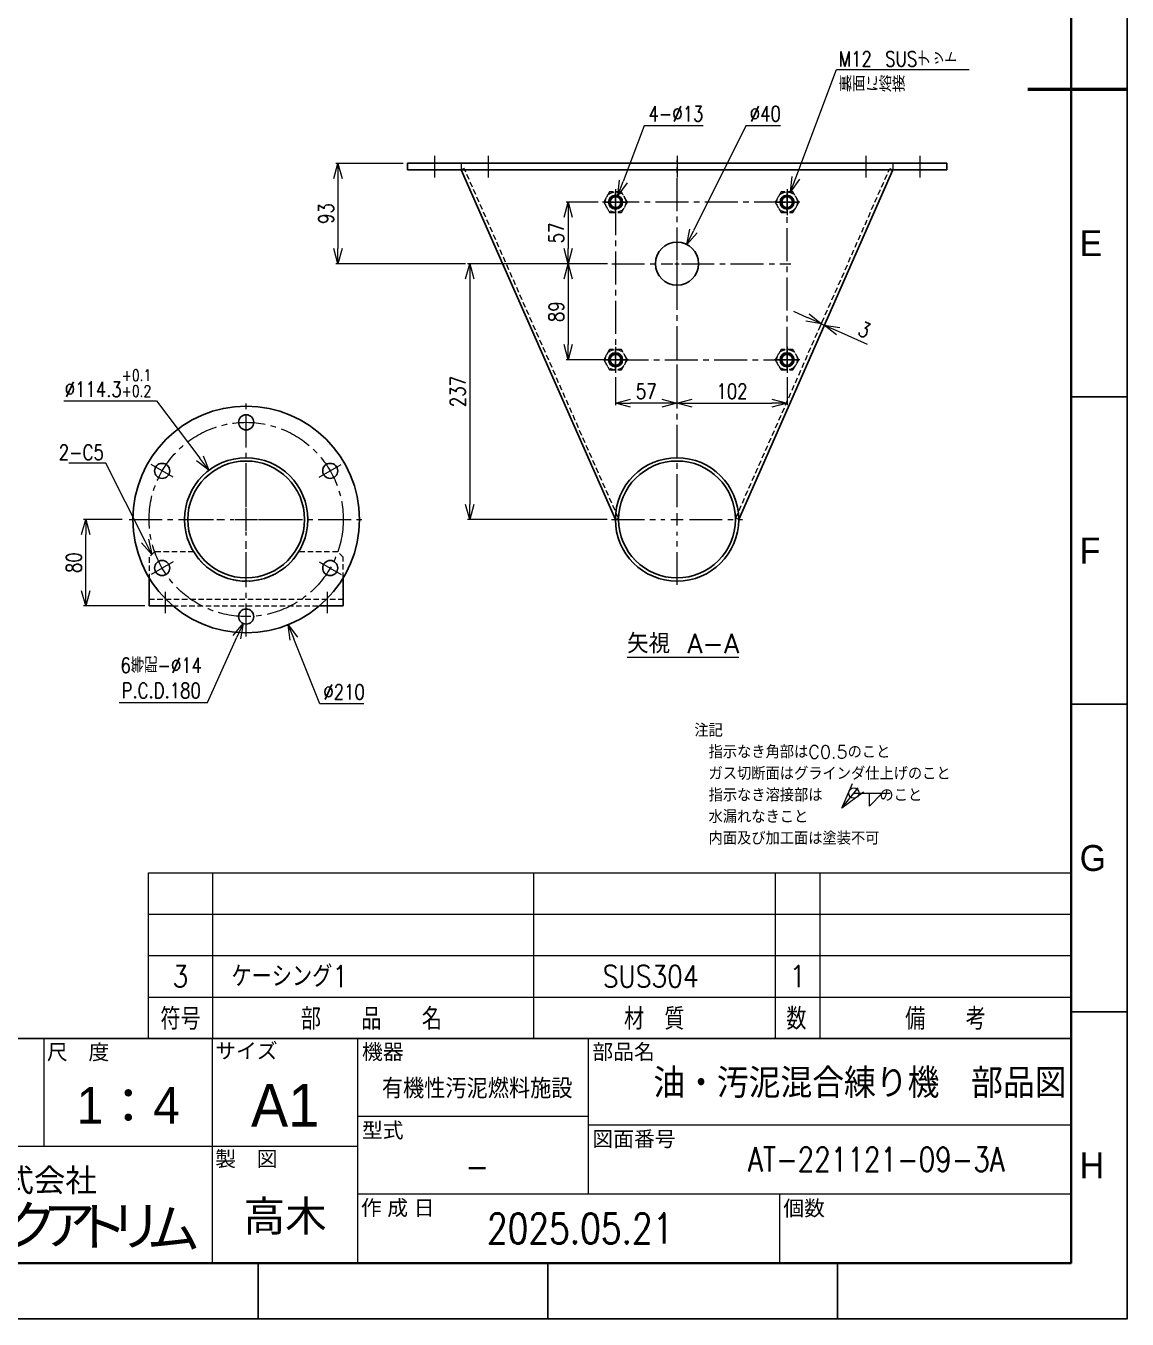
# Model space of a CAD drawing. Header units: millimetres. Extents: x 0 to 7035, y -19 to 2332.
# Drawn here: x 6014 to 7035, y 0 to 1198 of the extents above; entities that cross this region are included whole.
import ezdxf
from ezdxf import colors
from ezdxf.entities.mleader import LeaderData, LeaderLine
from ezdxf.enums import TextEntityAlignment as Align
from ezdxf.math import Vec2, Vec3

# ---------------------------------------------------------------- set-up
doc = ezdxf.new("R2010")
doc.units = ezdxf.units.MM
doc.header["$LTSCALE"] = 1.6
doc.header["$PDMODE"] = 99
doc.header["$PDSIZE"] = 1
doc.linetypes.add('CENTER2', pattern=[28.575, 19.05, -3.175, 3.175, -3.175])
doc.linetypes.add('HIDDEN2', pattern=[4.7625, 3.175, -1.5875])
for name, color, linetype, lineweight in [('01_外形線', 7, 'Continuous', 25), ('02_細線', 5, 'Continuous', 13), ('03_かくれ線', 6, 'HIDDEN2', 13), ('04_中心線', 1, 'CENTER2', 9), ('07_寸法線', 3, 'Continuous', 9), ('08_DIM', 3, 'Continuous', 13), ('99_図枠', 7, 'Continuous', 40)]:
    doc.layers.add(name, color=color, linetype=linetype, lineweight=lineweight)
doc.styles.add('KSS_TXT', font='txt.shx', dxfattribs={"bigfont": 'extfont2.shx'})
doc.styles.add('MS_G', font='MS Gothic.ttf')
doc.styles.get("Standard").update_dxf_attribs({"font": 'txt.shx', "bigfont": 'extfont2.shx'})
doc.styles.add('寸法用', font='simplex.shx', dxfattribs={"width": 0.8, "bigfont": '@extfont2.shx'})
doc.styles.add('表題用', font='MS PGothic.ttf')
doc.dimstyles.new('KSS_DIM', dxfattribs={"dimscale": 4, "dimtxt": 3, "dimasz": 2.5, "dimexe": 1.25, "dimexo": 0.625, "dimtad": 1, "dimdsep": 46, "dimtxsty": 'KSS_TXT', "dimblk": 'OPEN30', "dimcen": 0, "dimazin": 2, "dimtfac": 0.75, "dimtmove": 0, "dimatfit": 3, "dimldrblk": 'OPEN30', "dimfxl": 1.25, "dimtolj": 1, "dimarcsym": 0})
doc.dimstyles.new('機械製図用', dxfattribs={"dimtxt": 3.5, "dimasz": 3.5, "dimexe": 2, "dimexo": 0, "dimgap": 1.2, "dimtad": 1, "dimdsep": 46, "dimtxsty": '寸法用', "dimblk": 'OPEN30', "dimcen": 0, "dimclrd": 256, "dimclre": 256, "dimclrt": 7, "dimazin": 2, "dimtm": 1e-09, "dimtfac": 0.75, "dimtmove": 0, "dimatfit": 3, "dimldrblk": 'OPEN30', "dimfxl": 1, "dimlwd": -1, "dimlwe": -1, "dimarcsym": 0})
doc.dimstyles.new('機械製図用$3', dxfattribs={"dimtxt": 3.5, "dimasz": 3.5, "dimexe": 2, "dimexo": 0, "dimgap": 1.2, "dimtad": 1, "dimtih": 1, "dimtoh": 1, "dimdsep": 46, "dimtxsty": '寸法用', "dimblk": 'OPEN30', "dimcen": 0, "dimsd1": 1, "dimclrd": 256, "dimclre": 256, "dimclrt": 7, "dimazin": 2, "dimtm": 1e-09, "dimtfac": 0.75, "dimtofl": 0, "dimtmove": 0, "dimatfit": 3, "dimldrblk": 'OPEN30', "dimfxl": 1, "dimlwd": -1, "dimlwe": -1, "dimarcsym": 0})

# ---------------------------------------------------------------- blocks, each defined once
blk = doc.blocks.new('Weld-line')
blk.add_line((0, 0), (1, 0))
blk = doc.blocks.new('Weld10-s5')
blk.add_circle((0, 0), 2)
blk = doc.blocks.new('Weld10-a1')
for p, q in [((5, 0), (0, 5)), ((0, 5), (0, 0)), ((0, 0), (5, 0))]:
    blk.add_line(p, q)
at = {"width": 0.9}
blk.add_attdef('S', text='', height=2.8, dxfattribs=at).set_placement((-2, 1), align=Align.RIGHT)
blk.add_attdef('L', (8, 1), '', height=2.8, dxfattribs=at)
blk = doc.blocks.new('_Open30')
at = {"color": 0, "linetype": 'ByBlock', "lineweight": -2}
for p, q in [((-1, 0.268), (0, 0)), ((0, 0), (-1, -0.268)), ((0, 0), (-1, 0))]:
    blk.add_line(p, q, dxfattribs=at)
blk = doc.blocks.new('*D249')
at = {"layer": '07_寸法線', "transparency": 16777216}
for p, q in [((6182.8, 571.2), (6210, 631.6)), ((6100.8, 571.2), (6182.8, 571.2))]:
    blk.add_line(p, q, dxfattribs=at)
at = {"layer": 'Defpoints', "color": 0, "transparency": 16777216}
for p in [(6221.5, 657.1), (6215.7, 644.3)]:
    blk.add_point(p, dxfattribs=at)
at = {"layer": '07_寸法線', "transparency": 16777216, "xscale": 14, "yscale": 14, "zscale": 14, "rotation": 65.79286909915857}
blk.add_blockref('_Open30', (6215.7, 644.3), dxfattribs=at)
at = {"layer": '07_寸法線', "color": 7, "transparency": 16777216, "insert": (6139.8, 593.9), "char_height": 14, "attachment_point": 5, "style": '寸法用'}
blk.add_mtext('6等配-∅14\\PP.C.D.180', dxfattribs=at)
blk = doc.blocks.new('*D250')
at = {"layer": '07_寸法線', "transparency": 16777216}
for p, q in [((6103.6, 740.7), (6067.8, 740.7)), ((6069.8, 674.7), (6069.8, 726.7)), ((6124.6, 660.7), (6067.8, 660.7))]:
    blk.add_line(p, q, dxfattribs=at)
at = {"layer": 'Defpoints', "color": 0, "transparency": 16777216}
for p in [(6069.8, 740.7), (6107.6, 740.7), (6128.6, 660.7)]:
    blk.add_point(p, dxfattribs=at)
at = {"layer": '07_寸法線', "transparency": 16777216, "xscale": 14, "yscale": 14, "zscale": 14}
for p, rotation in [((6069.8, 740.7), 90), ((6069.8, 660.7), 270)]:
    blk.add_blockref('_Open30', p, dxfattribs=dict(at, rotation=rotation))
at = {"layer": '07_寸法線', "color": 7, "transparency": 16777216, "insert": (6058.8, 700.7), "char_height": 14, "attachment_point": 5, "rotation": 90, "style": '寸法用'}
blk.add_mtext('80', dxfattribs=at)
blk = doc.blocks.new('*D265')
at = {"layer": '07_寸法線', "transparency": 16777216}
for p, q in [((6553.5, 977.7), (6423.8, 977.7)), ((6425.8, 963.7), (6425.8, 754.7)), ((6553.4, 740.7), (6423.8, 740.7))]:
    blk.add_line(p, q, dxfattribs=at)
at = {"layer": 'Defpoints', "color": 0, "transparency": 16777216}
for p in [(6557.5, 977.7), (6425.8, 740.7), (6557.4, 740.7)]:
    blk.add_point(p, dxfattribs=at)
at = {"layer": '07_寸法線', "transparency": 16777216, "xscale": 14, "yscale": 14, "zscale": 14}
for p, rotation in [((6425.8, 977.7), 90), ((6425.8, 740.7), 270)]:
    blk.add_blockref('_Open30', p, dxfattribs=dict(at, rotation=rotation))
at = {"layer": '07_寸法線', "color": 7, "transparency": 16777216, "insert": (6414.8, 859.2), "char_height": 14, "attachment_point": 5, "rotation": 90, "style": '寸法用'}
blk.add_mtext('237', dxfattribs=at)
blk = doc.blocks.new('*U247')
at = {"layer": '04_中心線', "color": 0, "linetype": 'CENTER2', "transparency": 16777216}
for p, q in [((0, 21), (0, 108.5)), ((-108.5, 0), (-21, 0)), ((21, 0), (108.5, 0)), ((0, -108.5), (0, -21))]:
    blk.add_line(p, q, dxfattribs=at)
at = {"layer": '04_中心線', "color": 0, "linetype": 'Continuous', "transparency": 16777216}
for p, q in [((-10.5, 0), (10.5, 0)), ((0, -10.5), (0, 10.5))]:
    blk.add_line(p, q, dxfattribs=at)
blk = doc.blocks.new('*U248')
at = {"layer": '04_中心線', "color": 0, "linetype": 'CENTER2', "transparency": 16777216}
for p, q in [((0, 11.43), (0, 60.65)), ((-60.65, 0), (-11.43, 0)), ((11.43, 0), (60.65, 0)), ((0, -60.65), (0, -11.43))]:
    blk.add_line(p, q, dxfattribs=at)
at = {"layer": '04_中心線', "color": 0, "linetype": 'Continuous', "transparency": 16777216}
for p, q in [((-5.715, 0), (5.715, 0)), ((0, -5.715), (0, 5.715))]:
    blk.add_line(p, q, dxfattribs=at)
blk = doc.blocks.new('*U252')
at = {"layer": '04_中心線', "color": 0, "linetype": 'CENTER2', "transparency": 16777216}
for p, q in [((0, 11.43), (0, 332.5)), ((-60.65, 0), (-11.43, 0)), ((11.43, 0), (60.65, 0)), ((0, -60.65), (0, -11.43))]:
    blk.add_line(p, q, dxfattribs=at)
at = {"layer": '04_中心線', "color": 0, "linetype": 'Continuous', "transparency": 16777216}
for p, q in [((-5.715, 0), (5.715, 0)), ((0, -5.715), (0, 5.715))]:
    blk.add_line(p, q, dxfattribs=at)
blk = doc.blocks.new('*U275')
at = {"layer": '04_中心線', "color": 0, "linetype": 'CENTER2', "transparency": 16777216}
for p, q in [((-10, 0), (-1.3, 0)), ((0, 1.3), (0, 10)), ((1.3, 0), (10, 0)), ((0, -10), (0, -1.3))]:
    blk.add_line(p, q, dxfattribs=at)
at = {"layer": '04_中心線', "color": 0, "linetype": 'Continuous', "transparency": 16777216}
for p, q in [((-0.65, 0), (0.65, 0)), ((0, -0.65), (0, 0.65))]:
    blk.add_line(p, q, dxfattribs=at)
blk = doc.blocks.new('*U276')
at = {"layer": '04_中心線', "color": 0, "linetype": 'CENTER2', "transparency": 16777216}
for p, q in [((-10, 0), (-1.3, 0)), ((0, 1.3), (0, 10)), ((1.3, 0), (10, 0)), ((0, -10), (0, -1.3))]:
    blk.add_line(p, q, dxfattribs=at)
at = {"layer": '04_中心線', "color": 0, "linetype": 'Continuous', "transparency": 16777216}
for p, q in [((-0.65, 0), (0.65, 0)), ((0, -0.65), (0, 0.65))]:
    blk.add_line(p, q, dxfattribs=at)
blk = doc.blocks.new('*U277')
at = {"layer": '04_中心線', "color": 0, "linetype": 'CENTER2', "transparency": 16777216}
for p, q in [((-10, 0), (-1.3, 0)), ((0, 1.3), (0, 10)), ((1.3, 0), (10, 0)), ((0, -10), (0, -1.3))]:
    blk.add_line(p, q, dxfattribs=at)
at = {"layer": '04_中心線', "color": 0, "linetype": 'Continuous', "transparency": 16777216}
for p, q in [((-0.65, 0), (0.65, 0)), ((0, -0.65), (0, 0.65))]:
    blk.add_line(p, q, dxfattribs=at)
blk = doc.blocks.new('*U278')
at = {"layer": '04_中心線', "color": 0, "linetype": 'CENTER2', "transparency": 16777216}
for p, q in [((-10, 0), (-1.3, 0)), ((0, 1.3), (0, 10)), ((1.3, 0), (10, 0)), ((0, -10), (0, -1.3))]:
    blk.add_line(p, q, dxfattribs=at)
at = {"layer": '04_中心線', "color": 0, "linetype": 'Continuous', "transparency": 16777216}
for p, q in [((-0.65, 0), (0.65, 0)), ((0, -0.65), (0, 0.65))]:
    blk.add_line(p, q, dxfattribs=at)
blk = doc.blocks.new('*U279')
at = {"layer": '04_中心線', "color": 0, "linetype": 'CENTER2', "transparency": 16777216}
for p, q in [((0, 4), (0, 23.5)), ((-60.5, 0), (-4, 0)), ((4, 0), (105.5, 0)), ((0, -23.5), (0, -4))]:
    blk.add_line(p, q, dxfattribs=at)
at = {"layer": '04_中心線', "color": 0, "linetype": 'Continuous', "transparency": 16777216}
for p, q in [((-2, 0), (2, 0)), ((0, -2), (0, 2))]:
    blk.add_line(p, q, dxfattribs=at)
blk = doc.blocks.new('*D280')
at = {"layer": '07_寸法線', "transparency": 16777216}
for p, q in [((6545, 1034.7), (6515.2, 1034.7)), ((6517.2, 1020.7), (6517.2, 991.7)), ((6553.5, 977.7), (6515.2, 977.7))]:
    blk.add_line(p, q, dxfattribs=at)
at = {"layer": 'Defpoints', "color": 0, "transparency": 16777216}
for p in [(6549, 1034.7), (6517.2, 977.7), (6557.5, 977.7)]:
    blk.add_point(p, dxfattribs=at)
at = {"layer": '07_寸法線', "transparency": 16777216, "xscale": 14, "yscale": 14, "zscale": 14}
for p, rotation in [((6517.2, 1034.7), 90), ((6517.2, 977.7), 270)]:
    blk.add_blockref('_Open30', p, dxfattribs=dict(at, rotation=rotation))
at = {"layer": '07_寸法線', "color": 7, "transparency": 16777216, "insert": (6506.2, 1006.2), "char_height": 14, "attachment_point": 5, "rotation": 90, "style": '寸法用'}
blk.add_mtext('57', dxfattribs=at)
blk = doc.blocks.new('*D281')
at = {"layer": '07_寸法線', "transparency": 16777216}
for p, q in [((6553.5, 977.7), (6515.2, 977.7)), ((6517.2, 963.7), (6517.2, 902.7)), ((6557, 888.7), (6515.2, 888.7))]:
    blk.add_line(p, q, dxfattribs=at)
at = {"layer": 'Defpoints', "color": 0, "transparency": 16777216}
for p in [(6557.5, 977.7), (6517.2, 888.7), (6561, 888.7)]:
    blk.add_point(p, dxfattribs=at)
at = {"layer": '07_寸法線', "transparency": 16777216, "xscale": 14, "yscale": 14, "zscale": 14}
for p, rotation in [((6517.2, 977.7), 90), ((6517.2, 888.7), 270)]:
    blk.add_blockref('_Open30', p, dxfattribs=dict(at, rotation=rotation))
at = {"layer": '07_寸法線', "color": 7, "transparency": 16777216, "insert": (6506.2, 933.2), "char_height": 14, "attachment_point": 5, "rotation": 90, "style": '寸法用'}
blk.add_mtext('89', dxfattribs=at)
blk = doc.blocks.new('*D282')
at = {"layer": '07_寸法線', "transparency": 16777216}
for p, q in [((6618, 884.2), (6618, 846.5)), ((6561, 872.7), (6561, 846.5)), ((6604, 848.5), (6575, 848.5))]:
    blk.add_line(p, q, dxfattribs=at)
at = {"layer": 'Defpoints', "color": 0, "transparency": 16777216}
for p in [(6618, 888.2), (6561, 876.7), (6561, 848.5)]:
    blk.add_point(p, dxfattribs=at)
at = {"layer": '07_寸法線', "transparency": 16777216, "xscale": 14, "yscale": 14, "zscale": 14, "rotation": 180}
blk.add_blockref('_Open30', (6561, 848.5), dxfattribs=at)
at = {"layer": '07_寸法線', "transparency": 16777216, "xscale": 14, "yscale": 14, "zscale": 14}
blk.add_blockref('_Open30', (6618, 848.5), dxfattribs=at)
at = {"layer": '07_寸法線', "color": 7, "transparency": 16777216, "insert": (6589.5, 859.5), "char_height": 14, "attachment_point": 5, "style": '寸法用'}
blk.add_mtext('57', dxfattribs=at)
blk = doc.blocks.new('*D283')
at = {"layer": '07_寸法線', "transparency": 16777216}
for p, q in [((6618, 884.2), (6618, 846.5)), ((6720, 872.7), (6720, 846.5)), ((6632, 848.5), (6706, 848.5))]:
    blk.add_line(p, q, dxfattribs=at)
at = {"layer": 'Defpoints', "color": 0, "transparency": 16777216}
for p in [(6618, 888.2), (6720, 876.7), (6720, 848.5)]:
    blk.add_point(p, dxfattribs=at)
at = {"layer": '07_寸法線', "transparency": 16777216, "xscale": 14, "yscale": 14, "zscale": 14, "rotation": 180}
blk.add_blockref('_Open30', (6618, 848.5), dxfattribs=at)
at = {"layer": '07_寸法線', "transparency": 16777216, "xscale": 14, "yscale": 14, "zscale": 14}
blk.add_blockref('_Open30', (6720, 848.5), dxfattribs=at)
at = {"layer": '07_寸法線', "color": 7, "transparency": 16777216, "insert": (6669, 859.5), "char_height": 14, "attachment_point": 5, "style": '寸法用'}
blk.add_mtext('102', dxfattribs=at)
blk = doc.blocks.new('*D284')
at = {"layer": '07_寸法線', "transparency": 16777216}
for p, q in [((6364, 1070.7), (6301.7, 1070.7)), ((6303.7, 1056.7), (6303.7, 991.7)), ((6421.8, 977.7), (6301.7, 977.7))]:
    blk.add_line(p, q, dxfattribs=at)
at = {"layer": 'Defpoints', "color": 0, "transparency": 16777216}
for p in [(6368, 1070.7), (6303.7, 977.7), (6425.8, 977.7)]:
    blk.add_point(p, dxfattribs=at)
at = {"layer": '07_寸法線', "transparency": 16777216, "xscale": 14, "yscale": 14, "zscale": 14}
for p, rotation in [((6303.7, 1070.7), 90), ((6303.7, 977.7), 270)]:
    blk.add_blockref('_Open30', p, dxfattribs=dict(at, rotation=rotation))
at = {"layer": '07_寸法線', "color": 7, "transparency": 16777216, "insert": (6292.7, 1024.2), "char_height": 14, "attachment_point": 5, "rotation": 90, "style": '寸法用'}
blk.add_mtext('93', dxfattribs=at)
blk = doc.blocks.new('*D286')
at = {"layer": '07_寸法線', "transparency": 16777216}
for p, q in [((6681.8, 1105.6), (6633.2, 1008.2)), ((6714.1, 1105.6), (6681.8, 1105.6))]:
    blk.add_line(p, q, dxfattribs=at)
at = {"layer": 'Defpoints', "color": 0, "transparency": 16777216}
for p in [(6627, 995.6), (6609.1, 959.8)]:
    blk.add_point(p, dxfattribs=at)
at = {"layer": '07_寸法線', "transparency": 16777216, "xscale": 14, "yscale": 14, "zscale": 14, "rotation": 243.5106250891549}
blk.add_blockref('_Open30', (6627, 995.6), dxfattribs=at)
at = {"layer": '07_寸法線', "color": 7, "transparency": 16777216, "insert": (6699.9, 1116.6), "char_height": 14, "attachment_point": 5, "style": '寸法用'}
blk.add_mtext('∅40', dxfattribs=at)
blk = doc.blocks.new('*D285')
at = {"layer": '07_寸法線', "transparency": 16777216}
for p, q in [((6587.7, 1105.6), (6568.2, 1053.9)), ((6642.3, 1105.6), (6587.7, 1105.6))]:
    blk.add_line(p, q, dxfattribs=at)
at = {"layer": 'Defpoints', "color": 0, "transparency": 16777216}
for p in [(6563.3, 1040.8), (6558.8, 1028.6)]:
    blk.add_point(p, dxfattribs=at)
at = {"layer": '07_寸法線', "transparency": 16777216, "xscale": 14, "yscale": 14, "zscale": 14, "rotation": 249.4136099795741}
blk.add_blockref('_Open30', (6563.3, 1040.8), dxfattribs=at)
at = {"layer": '07_寸法線', "color": 7, "transparency": 16777216, "insert": (6617, 1116.6), "char_height": 14, "attachment_point": 5, "style": '寸法用'}
blk.add_mtext('4-∅13', dxfattribs=at)
blk = doc.blocks.new('*D294')
at = {"layer": '07_寸法線', "transparency": 16777216}
for p, q in [((6739.1, 927.7), (6726.2, 933.4)), ((6750.8, 919.6), (6752.7, 923.9)), ((6751.9, 922.1), (6754.6, 920.9)), ((6753.5, 918.4), (6755.4, 922.7)), ((6767.4, 915.2), (6794.4, 903.3))]:
    blk.add_line(p, q, dxfattribs=at)
at = {"layer": 'Defpoints', "color": 0, "transparency": 16777216}
for p in [(6749.1, 915.9), (6751.9, 914.7), (6754.6, 920.9)]:
    blk.add_point(p, dxfattribs=at)
at = {"layer": '07_寸法線', "transparency": 16777216, "xscale": 14, "yscale": 14, "zscale": 14}
for p, rotation in [((6751.9, 922.1), 336.2075544896101), ((6754.6, 920.9), 156.20755448961)]:
    blk.add_blockref('_Open30', p, dxfattribs=dict(at, rotation=rotation))
at = {"layer": '07_寸法線', "color": 7, "transparency": 16777216, "insert": (6791.7, 916.5), "char_height": 14, "attachment_point": 5, "rotation": 336.2076, "style": '寸法用'}
blk.add_mtext('3', dxfattribs=at)
blk = doc.blocks.new('*D295')
at = {"layer": '07_寸法線', "transparency": 16777216}
for p, q in [((6049.5, 850.7), (6135.4, 850.7)), ((6135.4, 850.7), (6175.7, 797.5))]:
    blk.add_line(p, q, dxfattribs=at)
at = {"layer": 'Defpoints', "color": 0, "transparency": 16777216}
for p in [(6184.1, 786.3), (6253.1, 695.1)]:
    blk.add_point(p, dxfattribs=at)
at = {"layer": '07_寸法線', "transparency": 16777216, "xscale": 14, "yscale": 14, "zscale": 14, "rotation": 307.1003676865881}
blk.add_blockref('_Open30', (6184.1, 786.3), dxfattribs=at)
at = {"layer": '07_寸法線', "color": 7, "transparency": 16777216, "insert": (6090.5, 867), "char_height": 14, "attachment_point": 5, "style": '寸法用'}
blk.add_mtext('∅114.3{\\H10.5;\\S+0.1^ +0.2;}', dxfattribs=at)
blk = doc.blocks.new('*D298')
at = {"layer": '07_寸法線', "transparency": 16777216}
for p, q in [((6286.9, 569.9), (6262.8, 630.2)), ((6327.7, 569.9), (6286.9, 569.9))]:
    blk.add_line(p, q, dxfattribs=at)
at = {"layer": 'Defpoints', "color": 0, "transparency": 16777216}
for p in [(6179.6, 838.2), (6257.6, 643.2)]:
    blk.add_point(p, dxfattribs=at)
at = {"layer": '07_寸法線', "transparency": 16777216, "xscale": 14, "yscale": 14, "zscale": 14, "rotation": 111.7960583732922}
blk.add_blockref('_Open30', (6257.6, 643.2), dxfattribs=at)
at = {"layer": '07_寸法線', "color": 7, "transparency": 16777216, "insert": (6309.3, 580.9), "char_height": 14, "attachment_point": 5, "style": '寸法用'}
blk.add_mtext('∅210', dxfattribs=at)
blk = doc.blocks.new('Jis_w20130906110600')
blk.add_blockref('Weld10-s5', (0, 0))
at = {"xscale": -1, "rotation": 180}
blk.add_blockref('Weld10-a1', (6, 0), dxfattribs=at)
at = {"layer": '08_DIM', "xscale": 14, "yscale": 14, "zscale": 14}
blk.add_blockref('Weld-line', (0, 0), dxfattribs=at)
at = {"style": 'KSS_TXT', "flags": 1}
blk.add_attdef('JISINFO', (0, 0), '', height=3, dxfattribs=at)
at = {"layer": '08_DIM'}
blk.add_leader([(-4.63, -5.77), (0, 0)], dimstyle='KSS_DIM', dxfattribs=at)

msp = doc.modelspace()

# ---------------------------------------------------------------- linework, layer by layer
at = {"color": 0}
for p, q in [((6560.887, 740.723), (6418.037, 1064.723)), ((6675.187, 740.727), (6818.037, 1064.727))]:
    msp.add_line(p, q, dxfattribs=at)
for p, q in [((6128.583, 686.644), (6128.583, 660.727)), ((6308.583, 686.644), (6308.583, 660.727)), ((6128.583, 660.727), (6150.576, 660.727)), ((6308.583, 660.727), (6286.591, 660.727))]:
    msp.add_line(p, q)
msp.add_lwpolyline([(6368.037, 1064.727), (6868.037, 1064.727), (6868.037, 1070.727), (6368.037, 1070.727)], close=True, dxfattribs=at)
for centre, radius in [((6561.037, 1034.727), 6.5), ((6720.037, 1034.727), 6.5), ((6618.037, 977.727), 20), ((6561.037, 888.727), 6.5), ((6720.037, 888.727), 6.5), ((6218.583, 740.727), 57.15), ((6218.583, 740.727), 54.15), ((6618.037, 740.727), 57.15), ((6618.037, 740.727), 54.15)]:
    msp.add_circle(centre, radius)
for centre, radius in [((6218.583, 740.727), 105), ((6218.583, 830.727), 7), ((6140.641, 785.727), 7), ((6218.583, 740.727), 57.15), ((6296.526, 785.727), 7), ((6140.641, 695.727), 7), ((6296.526, 695.727), 7), ((6218.583, 650.727), 7)]:
    msp.add_circle(centre, radius, dxfattribs=at)
at = {"layer": '01_外形線'}
for centre in [(6561.037, 1034.727), (6720.037, 1034.727), (6561.037, 888.727), (6720.037, 888.727)]:
    msp.add_circle(centre, 5.053, dxfattribs=at)
at = {"layer": '02_細線'}
for p, q in [((6127.967, 259.794), (6127.967, 413.394)), ((6127.967, 413.394), (6983.361, 413.394)), ((6187.361, 413.394), (6187.361, 259.794)), ((6484.961, 413.394), (6484.961, 259.794)), ((6708.896, 413.394), (6708.896, 259.794)), ((6750.385, 413.394), (6750.385, 259.794)), ((6127.967, 374.994), (6983.361, 374.994)), ((6127.967, 336.594), (6983.361, 336.594)), ((6127.967, 298.194), (6983.361, 298.194))]:
    msp.add_line(p, q, dxfattribs=at)
for centre in [(6561.037, 1034.727), (6720.037, 1034.727), (6561.037, 888.727), (6720.037, 888.727)]:
    msp.add_circle(centre, 6, dxfattribs=at)
at = {"layer": '03_かくれ線'}
for p, q in [((6418.037, 1070.727), (6418.037, 1064.727)), ((6818.037, 1070.727), (6818.037, 1064.727)), ((6128.583, 666.727), (6308.583, 666.727)), ((6150.576, 660.727), (6286.591, 660.727))]:
    msp.add_line(p, q, dxfattribs=at)
for points in [[(6560.887, 740.723), (6563.632, 741.933), (6420.782, 1065.933), (6418.037, 1064.723)], [(6675.187, 740.727), (6672.442, 741.937), (6815.292, 1065.937), (6818.037, 1064.727)], [(6555.552, 1044.227), (6550.067, 1034.727)], [(6566.522, 1044.227), (6555.552, 1044.227)], [(6572.006, 1034.727), (6566.522, 1044.227)], [(6714.552, 1044.227), (6709.067, 1034.727)], [(6725.522, 1044.227), (6714.552, 1044.227)], [(6731.006, 1034.727), (6725.522, 1044.227)], [(6550.067, 1034.727), (6555.552, 1025.227)], [(6566.522, 1025.227), (6572.006, 1034.727)], [(6709.067, 1034.727), (6714.552, 1025.227)], [(6725.522, 1025.227), (6731.006, 1034.727)], [(6555.552, 1025.227), (6566.522, 1025.227)], [(6714.552, 1025.227), (6725.522, 1025.227)], [(6555.552, 898.227), (6550.067, 888.727)], [(6550.067, 888.727), (6555.552, 879.227)], [(6566.522, 898.227), (6555.552, 898.227)], [(6572.006, 888.727), (6566.522, 898.227)], [(6566.522, 879.227), (6572.006, 888.727)], [(6714.552, 898.227), (6709.067, 888.727)], [(6709.067, 888.727), (6714.552, 879.227)], [(6725.522, 898.227), (6714.552, 898.227)], [(6731.006, 888.727), (6725.522, 898.227)], [(6725.522, 879.227), (6731.006, 888.727)], [(6555.552, 879.227), (6566.522, 879.227)], [(6714.552, 879.227), (6725.522, 879.227)]]:
    msp.add_lwpolyline(points, dxfattribs=at)
msp.add_lwpolyline([(6308.583, 686.644), (6308.583, 705.727), (6303.583, 710.727), (6267.226, 710.727, -0.55815038), (6169.94, 710.727), (6133.583, 710.727), (6128.583, 705.727), (6128.583, 686.644)], format="xyb", dxfattribs=at)
for centre in [(6561.037, 1034.727), (6720.037, 1034.727), (6561.037, 888.727), (6720.037, 888.727)]:
    msp.add_circle(centre, 9.5, dxfattribs=at)
at = {"layer": '04_中心線'}
for p, q in [((6393.037, 1077.695), (6393.037, 1057.573)), ((6443.037, 1077.695), (6443.037, 1057.573)), ((6618.037, 1077.695), (6618.037, 1057.573)), ((6793.037, 1077.695), (6793.037, 1057.573)), ((6843.037, 1077.695), (6843.037, 1057.573)), ((6150.773, 779.877), (6130.509, 791.577)), ((6286.394, 779.877), (6306.657, 791.577)), ((6150.773, 701.577), (6130.509, 689.877)), ((6286.394, 701.577), (6306.657, 689.877)), ((6143.583, 673.616), (6143.583, 653.83)), ((6293.583, 673.616), (6293.583, 653.83))]:
    msp.add_line(p, q, dxfattribs=at)
for points in [[(6561.037, 1046.727), (6561.037, 1022.727)], [(6720.037, 1046.727), (6720.037, 1022.727)], [(6573.037, 1034.727), (6549.037, 1034.727)], [(6732.037, 1034.727), (6708.037, 1034.727)], [(6561.037, 900.727), (6561.037, 876.727)], [(6720.037, 900.727), (6720.037, 876.727)], [(6573.037, 888.727), (6549.037, 888.727)], [(6732.037, 888.727), (6708.037, 888.727)]]:
    msp.add_lwpolyline(points, dxfattribs=at)
msp.add_lwpolyline([(6561.037, 888.727), (6720.037, 888.727), (6720.037, 1034.727), (6561.037, 1034.727)], close=True, dxfattribs=at)
msp.add_circle((6218.583, 740.727), 90, dxfattribs=at)
at = {"layer": '99_図枠', "lineweight": 53}
msp.add_line((7035.367, 1139.174), (6943.357, 1139.174), dxfattribs=at)
at = {"layer": '99_図枠', "lineweight": 25}
for p, q in [((7035.367, 854.322), (6983.361, 854.322)), ((7035.367, 569.471), (6983.361, 569.471)), ((7035.367, 284.619), (6983.361, 284.619)), ((6229.726, -0.233), (6229.726, 51.773)), ((6229.726, 0), (6229.726, 51.773)), ((6498.273, 0), (6498.273, 51.773)), ((6766.82, 0), (6766.82, 51.773))]:
    msp.add_line(p, q, dxfattribs=at)
at = {"layer": '99_図枠', "lineweight": 13}
for p, q in [((6031.266, 159.784), (6031.266, 259.794)), ((6187.282, 51.773), (6187.282, 259.794)), ((6322.083, 51.773), (6322.083, 259.794)), ((6535.707, 259.794), (6535.707, 115.779)), ((6322.083, 187.786), (6535.707, 187.786)), ((6535.707, 179.786), (6983.361, 179.786)), ((6322.083, 159.784), (5863.249, 159.784)), ((6322.083, 115.779), (6983.361, 115.779)), ((6713.193, 115.779), (6713.193, 51.773))]:
    msp.add_line(p, q, dxfattribs=at)
at = {"layer": '99_図枠'}
msp.add_lwpolyline([(3968.659, 51.773), (6983.361, 51.773), (6983.361, 2226.575), (3968.659, 2226.575)], close=True, dxfattribs=at)
at = {"layer": '99_図枠', "lineweight": 25}
msp.add_lwpolyline([(5863.249, 51.773), (6983.361, 51.773), (6983.361, 259.794), (5863.249, 259.794)], close=True, dxfattribs=at)
at = {"layer": 'Defpoints'}
msp.add_lwpolyline([(3812.803, 0), (7035.367, 0), (7035.367, 2278.58), (3812.803, 2278.58)], close=True, dxfattribs=at)

# ---------------------------------------------------------------- block references
at = {"layer": '04_中心線', "linetype": 'CENTER2'}
for name, p in [('*U252', (6618.037, 740.727)), ('*U278', (6561.037, 1034.727)), ('*U275', (6720.037, 1034.727)), ('*U279', (6618.037, 977.727)), ('*U277', (6561.037, 888.727)), ('*U276', (6720.037, 888.727)), ('*U247', (6218.583, 740.727)), ('*U248', (6218.583, 740.727))]:
    msp.add_blockref(name, p, dxfattribs=at)
at = {"layer": '07_寸法線', "xscale": 2.4, "yscale": 2.4, "zscale": 2.4}
msp.add_blockref('Jis_w20130906110600', (6781.978, 487.21), dxfattribs=at)

# ---------------------------------------------------------------- texts
for tag, height, style, width, p in [('3', 20, 'KSS_TXT', 0.85, (6157.664, 317.394)), ('SUS304', 20, 'KSS_TXT', 0.85, (6593.574, 317.394)), ('1', 20, 'KSS_TXT', 0.85, (6729.782, 317.394)), ('符号', 20, 'KSS_TXT', 0.85, (6157.73, 279.001)), ('部\u3000\u3000品\u3000\u3000名', 20, 'KSS_TXT', 0.85, (6334.7, 279.001)), ('材\u3000質', 20, 'KSS_TXT', 0.85, (6596.94, 279.001)), ('数', 20, 'KSS_TXT', 0.85, (6728.759, 279.001)), ('備\u3000\u3000考', 20, 'KSS_TXT', 0.85, (6866.938, 279.001)), ('油・汚泥混合練り機\u3000部品図', 24, '表題用', 0.9, (6787.621, 219.79)), ('有機性汚泥燃料施設', 16, '表題用', 0.9, (6432.748, 214.399)), ('AT-221121-09-3A', 22.4, '寸法用', 0.8, (6802.85, 147.782)), ('-', 22.4, 'KSS_TXT', 0.9, (6432.702, 141.176)), ('2025.05.21', 28, '寸法用', 0.8, (6528.245, 83.776))]:
    msp.add_attdef(tag, text='', height=height, dxfattribs=dict(style=style, width=width)).set_placement(p, align=Align.MIDDLE)
at = {"style": 'KSS_TXT', "width": 0.85}
msp.add_attdef('ケーシング1', text='', height=20, dxfattribs=at).set_placement((6204.929, 317.394), align=Align.MIDDLE_LEFT)
at = {"style": '表題用'}
for tag, height, p in [('1：4', 33.943, (6109.274, 197.787)), ('高木', 28.286, (6254.682, 95.777))]:
    msp.add_attdef(tag, text='', height=height, dxfattribs=at).set_placement(p, align=Align.MIDDLE)
at = {"layer": '07_寸法線', "style": 'KSS_TXT'}
msp.add_text('%%u矢視 A-A', height=18, dxfattribs=at).set_placement((6571.916, 616.728))
at = {"layer": '07_寸法線', "ltscale": 2, "insert": (6634.104, 551.376), "char_height": 12, "attachment_point": 1}
msp.add_mtext_dynamic_manual_height_columns('注記\\P\u3000指示なき角部はC0.5のこと\\P\u3000ガス切断面はグラインダ仕上げのこと\\P\u3000指示なき溶接部は\u3000\u3000\u3000\u3000のこと\\P\u3000水漏れなきこと\\P\u3000内面及び加工面は塗装不可', width=288.71644, gutter_width=15, heights=[0], dxfattribs=at)
at = {"layer": '99_図枠', "lineweight": 13, "style": '表題用'}
for s, p in [('E', (6991.362, 996.748)), ('F', (6991.362, 711.896)), ('G', (6991.362, 427.045)), ('H', (6991.362, 142.193))]:
    msp.add_text(s, height=24.002, dxfattribs=at).set_placement(p, align=Align.MIDDLE_LEFT)
at = {"layer": '99_図枠', "style": '表題用'}
for s, p in [('尺\u3000度', (6033.803, 247.267)), ('サイズ', (6189.819, 248.322)), ('機器', (6325.927, 247.501)), ('部品名', (6539.551, 247.501)), ('型式', (6325.927, 174.787)), ('図面番号', (6539.551, 166.786)), ('製\u3000図', (6189.819, 148.312)), ('作 成 日', (6324.951, 102.949)), ('個数', (6716.552, 102.558))]:
    msp.add_text(s, height=14.1428, dxfattribs=at).set_placement(p, align=Align.MIDDLE_LEFT)
msp.add_text('A1', height=39.5999, dxfattribs=at).set_placement((6254.682, 197.787), align=Align.MIDDLE)
at = {"layer": '99_図枠', "lineweight": 5, "style": 'MS_G'}
for s, height, p in [('株式会社', 21.3861, (6021.743, 128.567)), ('ク', 36.119, (6018.397, 86.919)), ('ア', 36.119, (6054.187, 86.919)), ('ト', 36.119, (6083.993, 85.399)), ('リ', 36.119, (6116.303, 86.159)), ('ム', 36.119, (6151.112, 83.879))]:
    msp.add_text(s, height=height, dxfattribs=at).set_placement(p, align=Align.MIDDLE_CENTER)

# ---------------------------------------------------------------- dimensions: what is measured, and where the dimension line sits
at = {"layer": '07_寸法線'}
for p1, p2, text, picture, middle in [((6558.751, 1028.642), (6563.322, 1040.812), '4-<>', '*D285', (6617.006, 1105.643)), ((6221.454, 657.111), (6215.713, 644.343), '6等配-<>\\PP.C.D.180', '*D249', (6139.807, 571.236))]:
    dim = msp.add_diameter_dim_2p(p1=p1, p2=p2, text=text, dimstyle='機械製図用$3', override={"dimtxt": 14, "dimasz": 14, "dimgap": 4}, dxfattribs=at)
    dim.commit()
    dim.dimension.update_dxf_attribs({"geometry": picture, "text_midpoint": middle, "dimtype": 163})
for p1, p2, override, picture, middle in [((6609.116, 959.827), (6626.957, 995.627), {"dimtxt": 14, "dimasz": 14, "dimgap": 4}, '*D286', (6699.917, 1105.643)), ((6253.057, 695.145), (6184.11, 786.309), {"dimtxt": 14, "dimasz": 14, "dimgap": 4, "dimtol": 1, "dimlim": 0, "dimtp": 0.1, "dimtm": -0.2}, '*D295', (6090.468, 850.711)), ((6179.596, 838.221), (6257.57, 643.233), {"dimtxt": 14, "dimasz": 14, "dimgap": 4}, '*D298', (6309.302, 569.883))]:
    dim = msp.add_diameter_dim_2p(p1=p1, p2=p2, dimstyle='機械製図用$3', override=override, dxfattribs=at)
    dim.commit()
    dim.dimension.update_dxf_attribs({"geometry": picture, "text_midpoint": middle, "dimtype": 163})
for base, p1, p2, picture, middle in [((6303.745, 977.727), (6368.037, 1070.727), (6425.759, 977.727), '*D284', (6292.745, 1024.227)), ((6517.188, 977.727), (6549.037, 1034.727), (6557.537, 977.727), '*D280', (6506.188, 1006.227)), ((6425.759, 740.727), (6557.537, 977.727), (6557.387, 740.727), '*D265', (6414.759, 859.227)), ((6517.188, 888.727), (6557.537, 977.727), (6561.037, 888.727), '*D281', (6506.188, 933.227)), ((6069.778, 740.727), (6128.583, 660.727), (6107.599, 740.727), '*D250', (6058.778, 700.727))]:
    dim = msp.add_linear_dim(base=base, p1=p1, p2=p2, angle=90, dimstyle='機械製図用', override={"dimtxt": 14, "dimasz": 14, "dimexo": 4, "dimgap": 4}, dxfattribs=at)
    dim.commit()
    dim.dimension.update_dxf_attribs({"geometry": picture, "text_midpoint": middle})
dim = msp.add_aligned_dim(p1=(6749.141, 915.901), p2=(6751.886, 914.69), distance=6.752, dimstyle='機械製図用', override={"dimtxt": 14, "dimasz": 14, "dimexo": 4, "dimgap": 4}, dxfattribs=at)
dim.commit()
dim.dimension.update_dxf_attribs({"geometry": '*D294', "text_midpoint": (6791.745, 916.518)})
for base, p2, picture, middle in [((6561.037, 848.459), (6561.037, 876.727), '*D282', (6589.537, 859.459)), ((6720.037, 848.459), (6720.037, 876.727), '*D283', (6669.037, 859.459))]:
    dim = msp.add_linear_dim(base=base, p1=(6618.037, 888.227), p2=p2, dimstyle='機械製図用', override={"dimtxt": 14, "dimasz": 14, "dimexo": 4, "dimgap": 4}, dxfattribs=at)
    dim.commit()
    dim.dimension.update_dxf_attribs({"geometry": picture, "text_midpoint": middle})

# ---------------------------------------------------------------- leaders
ml = msp.add_multileader_mtext('Standard', dxfattribs=at)
ml.set_content('M12\u3000SUSナット\\P裏面に熔接', color=7, style='寸法用')
ml.set_leader_properties(color=256, linetype='ByLayer', lineweight=-1)
ml.set_arrow_properties(name='OPEN30')
ml.build(insert=Vec2(0, 0))
ml.multileader.update_dxf_attribs({"has_dogleg": 0, "text_left_attachment_type": 6, "text_right_attachment_type": 6, "arrow_head_size": 14})
ctx = ml.context
ctx.base_point, ctx.char_height, ctx.arrow_head_size, ctx.plane_origin = Vec3(6765.949, 1157.678), 14, 14, Vec3(6666.499, 901.685)
ctx.left_attachment, ctx.right_attachment = 6, 6
notes = []
notes.append((ctx, [(1, (1, 1, 0), (6757.949, 1157.678), (1, 0), 8, [(0, [(6723.294, 1044.227)], 0, [])])]))
ctx.mtext.insert, ctx.mtext.flow_direction = Vec3(6767.949, 1174.478), 5
ml = msp.add_multileader_mtext('Standard', dxfattribs=at)
ml.set_content('2-C5', color=7, style='寸法用')
ml.set_leader_properties(color=256, linetype='ByLayer', lineweight=-1)
ml.set_arrow_properties(name='OPEN30')
ml.build(insert=Vec2(0, 0))
ml.multileader.update_dxf_attribs({"has_dogleg": 0, "text_left_attachment_type": 6, "text_right_attachment_type": 6, "arrow_head_size": 14})
ctx = ml.context
ctx.base_point, ctx.char_height, ctx.arrow_head_size, ctx.plane_origin = Vec3(6041.375, 793.032), 14, 14, Vec3(6070.025, 569.38)
ctx.left_attachment, ctx.right_attachment, ctx.text_align_type = 6, 6, 2
notes.append((ctx, [(0, (1, 1, 0), (6096.575, 793.032), (-1, 0), 8, [(0, [(6131.083, 708.227)], 0, [])])]))
ctx.mtext.insert, ctx.mtext.alignment, ctx.mtext.flow_direction = Vec3(6086.575, 809.832), 3, 5
for ctx, leaders in notes:
    for number, flags, end, landing, length, lines in leaders:
        leader = LeaderData()
        leader.index, (leader.has_last_leader_line, leader.has_dogleg_vector, leader.attachment_direction) = number, flags
        leader.last_leader_point, leader.dogleg_vector, leader.dogleg_length = Vec3(end), Vec3(landing), length
        for number, points, colour, breaks in lines:
            line = LeaderLine()
            line.index, line.vertices, line.color, line.breaks = number, Vec3.list(points), colors.encode_raw_color(colour), breaks
            leader.lines.append(line)
        ctx.leaders.append(leader)

doc.saveas('drawing.dxf')
